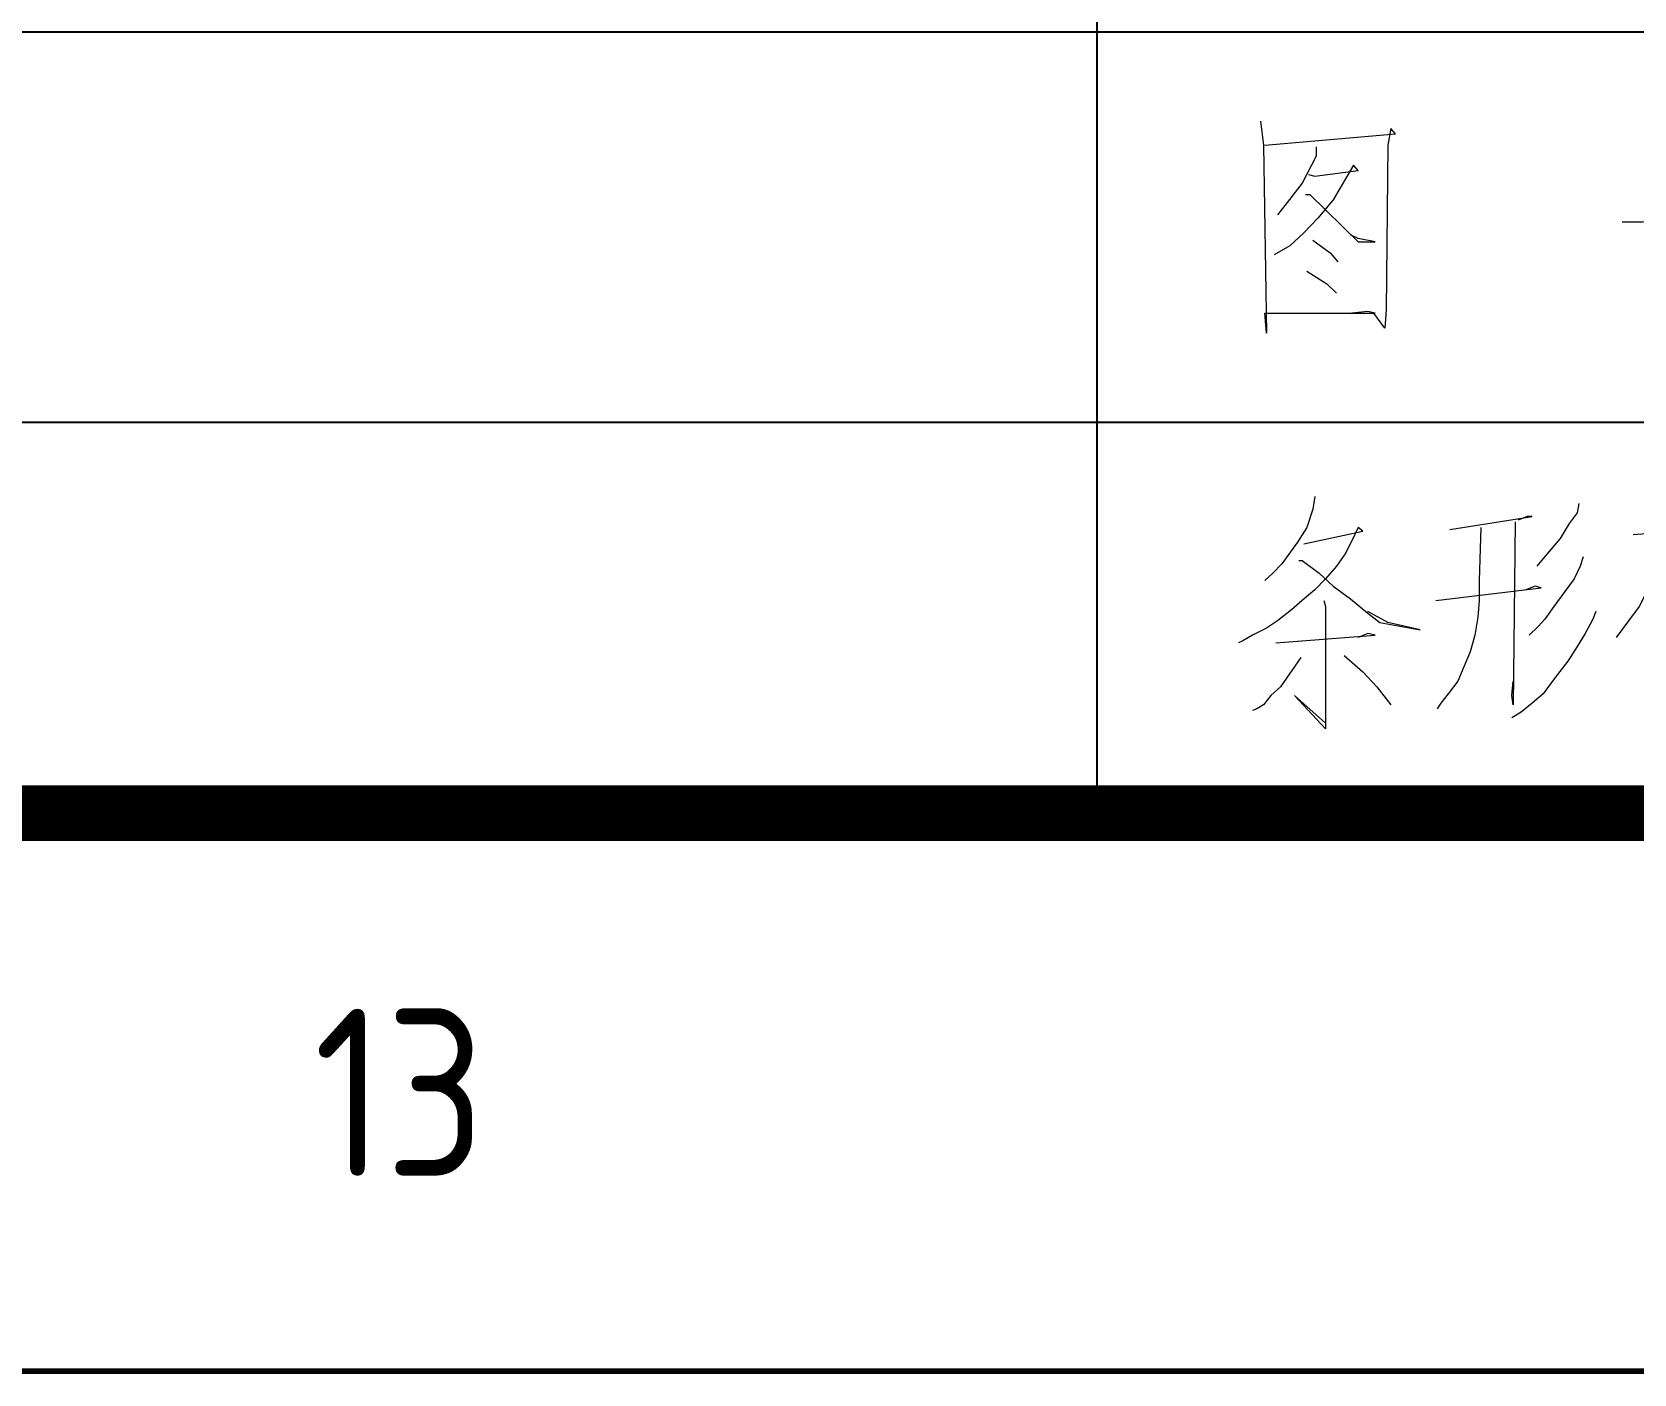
# Model space of a CAD drawing. Extents: x 93518 to 937116, y -359949 to 58022.
# Drawn here: x 899537 to 900973, y -188531 to -187329 of the extents above; entities that cross this region are included whole.
import ezdxf
from ezdxf.enums import TextEntityAlignment as Align

# ---------------------------------------------------------------- set-up
doc = ezdxf.new("R2010")
doc.units = 0
doc.header["$LTSCALE"] = 1000
doc.header["$MEASUREMENT"] = 0
doc.layers.get('0').update_dxf_attribs({"linetype": 'CONTINUOUS'})
doc.styles.get("Standard").update_dxf_attribs({"font": 'GBENOR', "bigfont": 'GBCBIG'})

# ---------------------------------------------------------------- blocks, each defined once
blk = doc.blocks.new('GEDI_WK_A11')
at = {"color": 3}
for points, const_width in [([(0, 0), (1050, 0), (1050, 594), (0, 594)], 0.1), ([(25, 10), (1040, 10), (1040, 584), (25, 584)], 1)]:
    blk.add_lwpolyline(points, close=True, dxfattribs=dict(at, const_width=const_width))
blk.add_text('13', height=3, dxfattribs=at).set_placement((937.5, 5), align=Align.MIDDLE)
blk = doc.blocks.new('GEDI_TQ_2012')
at = {"color": 2}
for p, q in [((-90, 0), (-90, 40)), ((0, 14), (-170, 14)), ((0, 7), (-180, 7))]:
    blk.add_line(p, q, dxfattribs=at)
at = {"color": 7}
blk.add_line((0, 0), (-180, 0), dxfattribs=at)
at = {"color": 7, "lineweight": 0}
for points in [[(-87.07, 12.405), (-87.015, 11.974), (-86.96, 8.602), (-86.991, 8.962), (-85.015, 8.962), (-85.148, 8.994), (-85.431, 8.962)], [(-86.991, 11.974), (-84.647, 12.177), (-84.733, 12.272), (-84.788, 11.974), (-84.819, 9.025), (-84.843, 8.696), (-85.039, 8.962)], [(-86.074, 11.942), (-86.074, 11.778), (-86.325, 11.291), (-86.631, 10.891), (-86.764, 10.727)], [(-86.207, 11.448), (-86.097, 11.417), (-85.321, 11.519), (-85.399, 11.613), (-85.768, 10.993), (-86.042, 10.664), (-86.293, 10.405), (-86.544, 10.17), (-86.827, 10.005)], [(-86.262, 11.087), (-86.184, 11.087), (-85.321, 10.24), (-85.015, 10.24), (-85.321, 10.303), (-85.454, 10.366)], [(-80.584, 10.601), (-80.224, 10.601), (-79.494, 10.664), (-77.714, 10.891), (-77.91, 10.931), (-78.185, 10.86)], [(-86.129, 10.272), (-85.823, 10.044), (-85.682, 9.88)], [(-86.239, 9.715), (-85.878, 9.488), (-85.705, 9.323)], [(-86.097, 5.676), (-86.129, 5.449), (-86.239, 5.12), (-86.403, 4.861), (-86.686, 4.469), (-86.85, 4.304), (-86.991, 4.171)], [(-81.361, 5.551), (-81.392, 5.386), (-81.533, 5.19), (-81.698, 4.924), (-81.863, 4.728), (-82.004, 4.563), (-82.114, 4.43)], [(-83.674, 5.088), (-82.2, 5.316), (-82.286, 5.316), (-82.451, 5.253)], [(-82.506, 5.222), (-82.537, 1.944), (-82.561, 2.108), (-82.537, 2.367)], [(-86.293, 4.83), (-85.235, 5.057), (-85.321, 5.12), (-85.376, 4.994), (-85.541, 4.665), (-85.705, 4.43), (-85.901, 4.202), (-86.097, 4.006), (-86.325, 3.81), (-86.513, 3.645), (-86.764, 3.449), (-86.96, 3.316), (-87.211, 3.191), (-87.383, 3.089), (-87.462, 3.057)], [(-83.117, 5.12), (-83.149, 4.171), (-83.149, 3.81), (-83.172, 3.512), (-83.227, 3.191), (-83.313, 2.893), (-83.423, 2.626), (-83.533, 2.367), (-83.706, 2.14), (-83.839, 1.975), (-83.902, 1.873)], [(-79.745, 4.924), (-79.745, 4.79), (-80.028, 4.202), (-80.279, 3.708), (-80.475, 3.449), (-80.694, 3.151)], [(-80.388, 4.994), (-79.189, 5.088), (-79.275, 5.12), (-79.44, 5.057)], [(-86.38, 4.532), (-86.325, 4.532), (-86.019, 4.304), (-85.768, 4.069), (-85.454, 3.841), (-85.148, 3.583), (-84.929, 3.418), (-84.207, 3.285), (-84.788, 3.418), (-85.148, 3.614)], [(-81.282, 4.594), (-81.337, 4.43), (-81.447, 4.202), (-81.612, 3.975), (-81.808, 3.708), (-81.972, 3.481), (-82.09, 3.347), (-82.255, 3.191)], [(-83.925, 3.81), (-82.035, 4.037), (-82.145, 4.069), (-82.31, 4.006)], [(-85.933, 3.81), (-85.901, 3.708)], [(-85.901, 3.708), (-85.901, 1.512), (-86.458, 2.108), (-85.901, 1.614)], [(-81.055, 3.614), (-81.11, 3.481), (-81.251, 3.222), (-81.392, 2.987), (-81.557, 2.728), (-81.784, 2.43), (-82.004, 2.14), (-82.2, 1.975), (-82.396, 1.81), (-82.561, 1.708)], [(-86.795, 3.057), (-85.015, 3.191), (-85.148, 3.222), (-85.321, 3.151)], [(-86.348, 2.791), (-86.709, 2.265), (-86.882, 2.108), (-87.015, 1.944), (-87.133, 1.873), (-87.211, 1.842)], [(-85.572, 2.83), (-85.235, 2.532), (-84.984, 2.265), (-84.733, 1.944)]]:
    blk.add_lwpolyline(points, dxfattribs=at)
blk.add_text('556677', height=0.0001).set_placement((-86.966, 8.962))

msp = doc.modelspace()

# ---------------------------------------------------------------- block references
at = {"xscale": 50, "yscale": 50, "zscale": 50}
for name, p in [('GEDI_WK_A11', (852991.4, -188528.9)), ('GEDI_TQ_2012', (904991.4, -188028.9))]:
    msp.add_blockref(name, p, dxfattribs=at)

doc.saveas('drawing.dxf')
